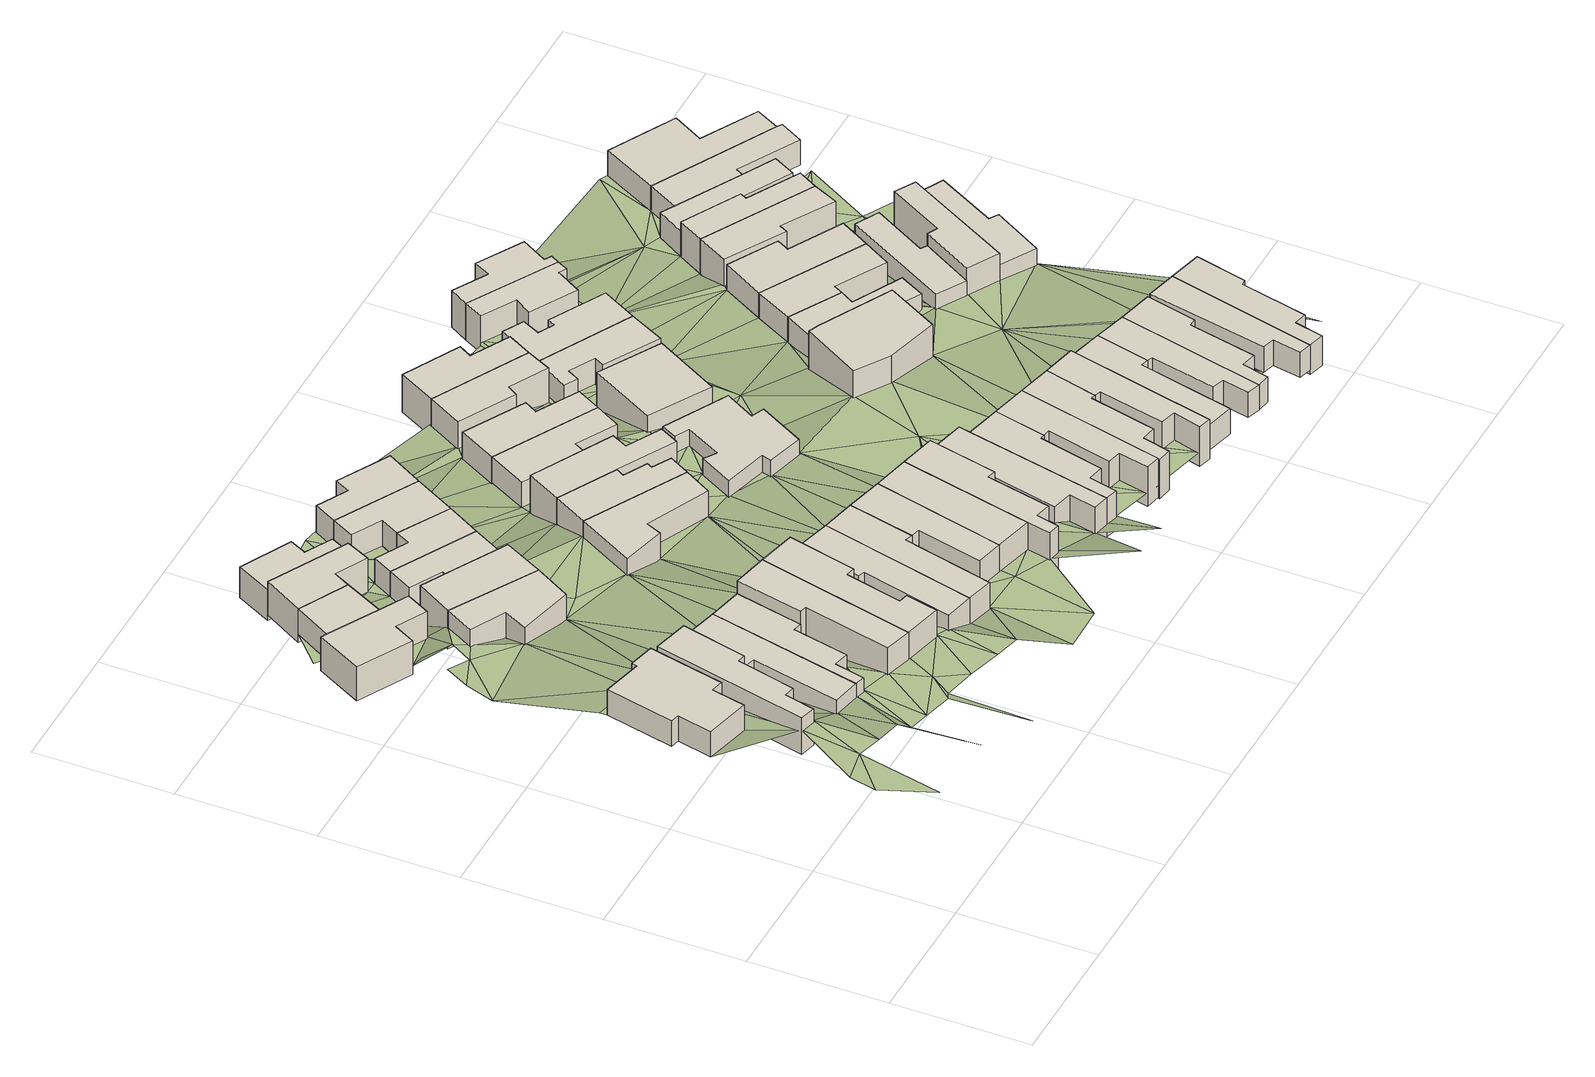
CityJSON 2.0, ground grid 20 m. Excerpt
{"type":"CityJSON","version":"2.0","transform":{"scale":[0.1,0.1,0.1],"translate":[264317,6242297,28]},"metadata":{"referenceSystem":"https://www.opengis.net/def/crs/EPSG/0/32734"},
"CityObjects":{
"building1":{"type":"Building","attributes":{"address":"81 Salisbury Street Woodstock 7925 Cape Town","building":"house","building:levels":"1","footprint":{"type":"Polygon"},"plus_code":"CMX7XCX8+X3R","ground_height":40.4,"building_height":4.1,"roof_height":44.5},"geometry":[{"type":"Solid","lod":"1","boundaries":[[[[0,1,2,3]],[[1,4,5,2]],[[4,6,7,5]],[[6,8,9,7]],[[8,10,11,9]],[[10,12,13,11]],[[12,14,15,13]],[[14,16,17,15]],[[16,18,19,17]],[[18,0,3,19]],[[3,2,5,7,9,11,13,15,17,19]],[[18,16,14,12,10,8,6,4,1,0]]]]}]},
"building2":{"type":"Building","attributes":{"address":"79 Salisbury Street Woodstock 7925 Cape Town","building":"house","building:levels":"1","footprint":{"type":"Polygon"},"plus_code":"CMXGXPXW+X9W","ground_height":40.4,"building_height":4.1,"roof_height":44.5},"geometry":[{"type":"Solid","lod":"1","boundaries":[[[[20,21,22,23,24,25]],[[21,26,27,23,22]],[[26,28,29,27]],[[28,30,31,29]],[[30,32,33,31]],[[32,34,35,33]],[[34,36,37,35]],[[36,20,25,24,37]],[[24,23,27,29,31,33,35,37]],[[36,34,32,30,28,26,21,20]]]]}]},
"building3":{"type":"Building","attributes":{"address":"77 Salisbury Street Woodstock 7925 Cape Town","building":"house","building:levels":"1","footprint":{"type":"Polygon"},"plus_code":"CMXVXGX4+XFV","ground_height":38.62,"building_height":4.1,"roof_height":42.72},"geometry":[{"type":"Solid","lod":"1","boundaries":[[[[21,20,25,22]],[[20,38,39,25]],[[38,40,41,39]],[[40,42,43,41]],[[42,44,45,43]],[[44,21,22,45]],[[22,25,39,41,43,45]],[[44,42,40,38,20,21]]]]}]},
"building4":{"type":"Building","attributes":{"address":"89 Fairview Avenue Woodstock Cape Town","building":"house","building:levels":"1","footprint":{"type":"Polygon"},"plus_code":"CMX6XRXV+XWR","ground_height":35.58,"building_height":4.1,"roof_height":39.68},"geometry":[{"type":"Solid","lod":"1","boundaries":[[[[46,47,48,49]],[[47,50,51,48]],[[50,52,53,51]],[[52,54,55,53]],[[54,56,57,55]],[[56,58,59,57]],[[58,60,61,59]],[[60,46,49,61]],[[49,48,51,53,55,57,59,61]],[[60,58,56,54,52,50,47,46]]]]}]},
"building5":{"type":"Building","attributes":{"address":"75 Salisbury Street Woodstock 7925 Cape Town","building":"house","building:levels":"1","footprint":{"type":"Polygon"},"plus_code":"CPX3XPXJ+XCR","ground_height":38.62,"building_height":4.1,"roof_height":42.72},"geometry":[{"type":"Solid","lod":"1","boundaries":[[[[44,42,43,45]],[[42,62,63,43]],[[62,64,65,63]],[[64,66,67,65]],[[66,68,69,67]],[[68,70,71,69]],[[70,72,73,71]],[[72,44,45,73]],[[45,43,63,65,67,69,71,73]],[[72,70,68,66,64,62,42,44]]]]}]},
"building6":{"type":"Building","attributes":{"address":"87 Fairview Avenue Woodstock Cape Town","building":"house","building:levels":"1","footprint":{"type":"Polygon"},"plus_code":"CMX9X6X7+XWW","ground_height":35.58,"building_height":4.1,"roof_height":39.68},"geometry":[{"type":"Solid","lod":"1","boundaries":[[[[74,75,59,76]],[[75,77,57,59]],[[77,78,79,57]],[[78,74,76,79]],[[76,59,57,79]],[[78,77,75,74]]]]}]},
"building7":{"type":"Building","attributes":{"address":"73 Salisbury Street Woodstock 7925 Cape Town","building":"house","building:levels":"1","footprint":{"type":"Polygon"},"plus_code":"CPX9XGX3+XVR","ground_height":40.67,"building_height":4.1,"roof_height":44.77},"geometry":[{"type":"Solid","lod":"1","boundaries":[[[[72,70,71,80,81,73]],[[70,82,83,80,71]],[[82,84,85,83]],[[84,86,87,85]],[[86,88,89,87]],[[88,72,73,81,89]],[[81,80,83,85,87,89]],[[88,86,84,82,70,72]]]]}]},
"building8":{"type":"Building","attributes":{"address":"60 Kitchener Road Woodstock Cape Town","building":"house","building:levels":"1","footprint":{"type":"Polygon"},"plus_code":"CMXRXXXP+XHV","ground_height":36.4,"building_height":4.1,"roof_height":40.5},"geometry":[{"type":"Solid","lod":"1","boundaries":[[[[90,91,92,93]],[[91,94,95,92]],[[94,96,97,95]],[[96,98,99,97]],[[98,100,101,99]],[[100,90,93,101]],[[93,92,95,97,99,101]],[[100,98,96,94,91,90]]]]}]},
"building9":{"type":"Building","attributes":{"address":"85 Fairview Avenue Woodstock Cape Town","building":"house","building:levels":"1","footprint":{"type":"Polygon"},"plus_code":"CMXGXFXJ+XVV","ground_height":35.58,"building_height":4.1,"roof_height":39.68},"geometry":[{"type":"Solid","lod":"1","boundaries":[[[[102,103,79,76]],[[103,104,105,79]],[[104,106,107,105]],[[106,108,109,110,107]],[[108,111,112,113,110,109]],[[111,102,76,113,112]],[[76,79,105,107,110,113]],[[111,108,106,104,103,102]]]]}]},
"building10":{"type":"Building","attributes":{"address":"58 Kitchener Road Woodstock Cape Town","building":"house","building:levels":"1","footprint":{"type":"Polygon"},"plus_code":"CMXXXJX9+XPX","ground_height":36.4,"building_height":4.1,"roof_height":40.5},"geometry":[{"type":"Solid","lod":"1","boundaries":[[[[114,115,116,93]],[[115,117,118,119,116]],[[117,120,121,122,119,118]],[[120,123,92,122,121]],[[123,114,93,92]],[[93,116,119,122,92]],[[123,120,117,115,114]]]]}]},
"building11":{"type":"Building","attributes":{"address":"71 Salisbury Street Woodstock 7925 Cape Town","building":"house","building:levels":"1","footprint":{"type":"Polygon"},"plus_code":"CPXHXVX8+XMR","ground_height":40.67,"building_height":4.1,"roof_height":44.77},"geometry":[{"type":"Solid","lod":"1","boundaries":[[[[124,125,87,89]],[[125,126,127,87]],[[126,128,129,127]],[[128,130,131,129]],[[130,132,133,131]],[[132,134,135,133]],[[134,136,137,135]],[[136,124,89,137]],[[89,87,127,129,131,133,135,137]],[[136,134,132,130,128,126,125,124]]]]}]},
"building12":{"type":"Building","attributes":{"address":"83 Fairview Avenue Woodstock Cape Town","building":"house","building:levels":"1","footprint":{"type":"Polygon"},"plus_code":"CMXMXMXG+X4X","ground_height":34.24,"building_height":4.1,"roof_height":38.34},"geometry":[{"type":"Solid","lod":"1","boundaries":[[[[138,139,109,112]],[[139,140,141,109]],[[140,142,143,141]],[[142,144,145,146,143]],[[144,147,148,149,146,145]],[[147,138,112,149,148]],[[112,109,141,143,146,149]],[[147,144,142,140,139,138]]]]}]},
"building13":{"type":"Building","attributes":{"address":"56 Kitchener Road Woodstock Cape Town","building":"house","building:levels":"1","footprint":{"type":"Polygon"},"plus_code":"CPX7XJX2+XFV","ground_height":34.24,"building_height":4.1,"roof_height":38.34},"geometry":[{"type":"Solid","lod":"1","boundaries":[[[[115,150,151,152]],[[150,153,154,151]],[[153,155,156,154]],[[155,157,158,156]],[[157,117,118,158]],[[117,115,152,118]],[[152,151,154,156,158,118]],[[117,157,155,153,150,115]]]]}]},
"building14":{"type":"Building","attributes":{"address":"69 Salisbury Street Woodstock 7925 Cape Town","building":"house","building:levels":"1","footprint":{"type":"Polygon"},"plus_code":"CPXXX4X5+X7V","ground_height":38.76,"building_height":4.1,"roof_height":42.86},"geometry":[{"type":"Solid","lod":"1","boundaries":[[[[159,160,161,162]],[[160,163,164,161]],[[163,165,166,164]],[[165,167,168,166]],[[167,169,170,168]],[[169,159,162,170]],[[162,161,164,166,168,170]],[[169,167,165,163,160,159]]]]}]},
"building15":{"type":"Building","attributes":{"address":"54 Kitchener Road Woodstock Cape Town","building":"house","building:levels":"1","footprint":{"type":"Polygon"},"plus_code":"CPXCXWX7+XHV","ground_height":34.24,"building_height":4.1,"roof_height":38.34},"geometry":[{"type":"Solid","lod":"1","boundaries":[[[[150,171,172,151]],[[171,173,174,172]],[[173,175,176,174]],[[175,177,178,176]],[[177,153,154,178]],[[153,150,151,154]],[[151,172,174,176,178,154]],[[153,177,175,173,171,150]]]]}]},
"building16":{"type":"Building","attributes":{"address":"67 Salisbury Street Woodstock 7925 Cape Town","building":"house","building:levels":"1","footprint":{"type":"Polygon"},"plus_code":"CQX5X2XW+X4W","ground_height":38.76,"building_height":4.1,"roof_height":42.86},"geometry":[{"type":"Solid","lod":"1","boundaries":[[[[160,159,162,161]],[[159,179,180,162]],[[179,181,182,180]],[[181,183,184,182]],[[183,185,186,184]],[[185,160,161,186]],[[161,162,180,182,184,186]],[[185,183,181,179,159,160]]]]}]},
"building17":{"type":"Building","attributes":{"address":"52 Kitchener Road Woodstock Cape Town","building":"house","building:levels":"1","footprint":{"type":"Polygon"},"plus_code":"CPXHXGX8+X9X","ground_height":34.24,"building_height":4.1,"roof_height":38.34},"geometry":[{"type":"Solid","lod":"1","boundaries":[[[[171,187,188,172]],[[187,189,190,188]],[[189,191,192,190]],[[191,193,194,192]],[[193,173,174,194]],[[173,171,172,174]],[[172,188,190,192,194,174]],[[173,193,191,189,187,171]]]]}]},
"building18":{"type":"Building","attributes":{"address":"65 Salisbury Street Woodstock 7925 Cape Town","building":"house","building:levels":"1","footprint":{"type":"Polygon"},"plus_code":"CQXGX3X9+X7V","ground_height":38.76,"building_height":4.1,"roof_height":42.86},"geometry":[{"type":"Solid","lod":"1","boundaries":[[[[185,183,184,186]],[[183,195,196,184]],[[195,197,198,196]],[[197,199,200,198]],[[199,201,202,200]],[[201,185,186,202]],[[186,184,196,198,200,202]],[[201,199,197,195,183,185]]]]}]},
"building19":{"type":"Building","attributes":{"address":"50 Kitchener Road Woodstock Cape Town","building":"house","building:levels":"1","footprint":{"type":"Polygon"},"plus_code":"CPXPXVXQ+X3W","ground_height":34.24,"building_height":4.1,"roof_height":38.34},"geometry":[{"type":"Solid","lod":"1","boundaries":[[[[203,204,205,188]],[[204,206,207,208,205]],[[206,209,210,211,208,207]],[[209,212,213,211,210]],[[212,214,190,213]],[[214,203,188,190]],[[188,205,208,211,213,190]],[[214,212,209,206,204,203]]]]}]},
"building20":{"type":"Building","attributes":{"address":"65 Kitchener Road Woodstock Cape Town","building":"house","building:levels":"1","footprint":{"type":"Polygon"},"plus_code":"CPXXXWXH+XQV","ground_height":34.65,"building_height":4.1,"roof_height":38.75},"geometry":[{"type":"Solid","lod":"1","boundaries":[[[[215,216,217,218]],[[216,219,220,217]],[[219,221,222,220]],[[221,223,224,222]],[[223,225,226,224]],[[225,215,218,226]],[[218,217,220,222,224,226]],[[225,223,221,219,216,215]]]]}]},
"building21":{"type":"Building","attributes":{"address":"63 Salisbury Street Woodstock 7925 Cape Town","building":"house","building:levels":"1","footprint":{"type":"Polygon"},"plus_code":"CQXQXWX2+XWR","ground_height":38.76,"building_height":4.1,"roof_height":42.86},"geometry":[{"type":"Solid","lod":"1","boundaries":[[[[201,199,200,202]],[[199,227,228,200]],[[227,229,230,228]],[[229,201,202,230]],[[202,200,228,230]],[[229,227,199,201]]]]}]},
"building22":{"type":"Building","attributes":{"address":"63 Kitchener Road Woodstock Cape Town","building":"house","building:levels":"1","footprint":{"type":"Polygon"},"plus_code":"CQX7X4X5+XPR","ground_height":34.65,"building_height":4.1,"roof_height":38.75},"geometry":[{"type":"Solid","lod":"1","boundaries":[[[[215,225,226,218]],[[225,231,232,226]],[[231,233,234,232]],[[233,235,236,234]],[[235,237,238,236]],[[237,239,240,238]],[[239,241,242,240]],[[241,215,218,242]],[[218,226,232,234,236,238,240,242]],[[241,239,237,235,233,231,225,215]]]]}]},
"building23":{"type":"Building","attributes":{"address":"61 Salisbury Street Woodstock 7925 Cape Town","building":"house","building:levels":"1","footprint":{"type":"Polygon"},"plus_code":"CQXXXGX3+XFW","ground_height":38.76,"building_height":4.1,"roof_height":42.86},"geometry":[{"type":"Solid","lod":"1","boundaries":[[[[243,244,228,230]],[[244,245,246,228]],[[245,247,248,246]],[[247,249,250,248]],[[249,251,252,250]],[[251,253,254,252]],[[253,255,256,254]],[[255,257,258,256]],[[257,243,230,258]],[[230,228,246,248,250,252,254,256,258]],[[257,255,253,251,249,247,245,244,243]]]]}]},
"building24":{"type":"Building","attributes":{"address":"61 Kitchener Road Woodstock Cape Town","building":"house","building:levels":"1","footprint":{"type":"Polygon"},"plus_code":"CQXFXCX6+XHV","ground_height":34.65,"building_height":4.1,"roof_height":38.75},"geometry":[{"type":"Solid","lod":"1","boundaries":[[[[259,260,240,242]],[[260,261,262,240]],[[261,263,264,262]],[[263,265,266,264]],[[265,267,268,266]],[[267,269,270,268]],[[269,259,242,270]],[[242,240,262,264,266,268,270]],[[269,267,265,263,261,260,259]]]]}]},
"building25":{"type":"Building","attributes":{"address":"59 Salisbury Street Woodstock 7925 Cape Town","building":"house","building:levels":"1","footprint":{"type":"Polygon"},"plus_code":"CRX9X5XJ+X8X","ground_height":37.13,"building_height":4.1,"roof_height":41.23},"geometry":[{"type":"Solid","lod":"1","boundaries":[[[[271,272,273,274]],[[272,275,276,273]],[[275,277,278,276]],[[277,279,280,278]],[[279,281,282,280]],[[281,283,284,282]],[[283,271,274,284]],[[274,273,276,278,280,282,284]],[[283,281,279,277,275,272,271]]]]}]},
"building26":{"type":"Building","attributes":{"address":"59 Kitchener Road Woodstock Cape Town","building":"house","building:levels":"1","footprint":{"type":"Polygon"},"plus_code":"CQXJX9XV+X5W","ground_height":32.67,"building_height":4.1,"roof_height":36.77},"geometry":[{"type":"Solid","lod":"1","boundaries":[[[[285,286,287,288]],[[286,289,290,287]],[[289,291,292,290]],[[291,293,294,292]],[[293,295,296,294]],[[295,285,288,296]],[[288,287,290,292,294,296]],[[295,293,291,289,286,285]]]]}]},
"building27":{"type":"Building","attributes":{"address":"57 Salisbury Street Woodstock 7925 Cape Town","building":"house","building:levels":"1","footprint":{"type":"Polygon"},"plus_code":"CRXHX2X8+XGX","ground_height":37.13,"building_height":4.1,"roof_height":41.23},"geometry":[{"type":"Solid","lod":"1","boundaries":[[[[297,271,274,298]],[[271,283,284,274]],[[283,299,300,284]],[[299,301,302,300]],[[301,303,304,302]],[[303,305,306,304]],[[305,307,308,306]],[[307,297,298,308]],[[298,274,284,300,302,304,306,308]],[[307,305,303,301,299,283,271,297]]]]}]},
"building28":{"type":"Building","attributes":{"address":"57 Kitchener Road Woodstock Cape Town","building":"house","building:levels":"1","footprint":{"type":"Polygon"},"plus_code":"CQXQXXXJ+XWX","ground_height":32.67,"building_height":4.1,"roof_height":36.77},"geometry":[{"type":"Solid","lod":"1","boundaries":[[[[309,310,296,288]],[[310,311,312,296]],[[311,313,314,312]],[[313,315,316,314]],[[315,317,318,316]],[[317,309,288,318]],[[288,296,312,314,316,318]],[[317,315,313,311,310,309]]]]}]},
"building29":{"type":"Building","attributes":{"address":"60 Roberts Road Woodstock Cape Town","building":"house","building:levels":"1","footprint":{"type":"Polygon"},"plus_code":"CRX5XXX4+XJW","ground_height":32.87,"building_height":4.1,"roof_height":36.97},"geometry":[{"type":"Solid","lod":"1","boundaries":[[[[319,320,321,322]],[[320,323,324,321]],[[323,325,326,324]],[[325,327,328,326]],[[327,329,330,328]],[[329,331,332,330]],[[331,333,334,332]],[[333,335,336,334]],[[335,337,338,336]],[[337,339,340,338]],[[339,341,342,340]],[[341,319,322,342]],[[322,321,324,326,328,330,332,334,336,338,340,342]],[[341,339,337,335,333,331,329,327,325,323,320,319]]]]}]},
"building30":{"type":"Building","attributes":{"address":"55 Salisbury Street Woodstock 7925 Cape Town","building":"house","building:levels":"1","footprint":{"type":"Polygon"},"plus_code":"CRXVX5XJ+XJV","ground_height":37.13,"building_height":4.1,"roof_height":41.23},"geometry":[{"type":"Solid","lod":"1","boundaries":[[[[343,297,298,344]],[[297,307,308,298]],[[307,345,346,308]],[[345,347,348,346]],[[347,349,350,348]],[[349,351,352,350]],[[351,353,354,352]],[[353,343,344,354]],[[344,298,308,346,348,350,352,354]],[[353,351,349,347,345,307,297,343]]]]}]},
"building31":{"type":"Building","attributes":{"address":"55 Kitchener Road Woodstock Cape Town","building":"house","building:levels":"1","footprint":{"type":"Polygon"},"plus_code":"CQXXX8XX+X7W","ground_height":32.67,"building_height":4.1,"roof_height":36.77},"geometry":[{"type":"Solid","lod":"1","boundaries":[[[[355,356,357,358]],[[356,359,360,357]],[[359,361,362,360]],[[361,363,364,362]],[[363,365,366,364]],[[365,355,358,366]],[[358,357,360,362,364,366]],[[365,363,361,359,356,355]]]]}]},
"building32":{"type":"Building","attributes":{"address":"53 Salisbury Street Woodstock 7925 Cape Town","building":"house","building:levels":"1","footprint":{"type":"Polygon"},"plus_code":"CVX3X4XH+X2R","ground_height":37.13,"building_height":4.1,"roof_height":41.23},"geometry":[{"type":"Solid","lod":"1","boundaries":[[[[367,343,344,368]],[[343,353,354,344]],[[353,369,370,354]],[[369,371,372,370]],[[371,373,374,372]],[[373,375,376,374]],[[375,377,378,376]],[[377,379,380,378]],[[379,367,368,380]],[[368,344,354,370,372,374,376,378,380]],[[379,377,375,373,371,369,353,343,367]]]]}]},
"building33":{"type":"Building","attributes":{"address":"53 Kitchener Road Woodstock Cape Town","building":"house","building:levels":"1","footprint":{"type":"Polygon"},"plus_code":"CRX4XFXG+X3W","ground_height":32.67,"building_height":4.1,"roof_height":36.77},"geometry":[{"type":"Solid","lod":"1","boundaries":[[[[381,382,358,357]],[[382,383,384,358]],[[383,385,386,384]],[[385,387,388,386]],[[387,389,390,388]],[[389,381,357,390]],[[357,358,384,386,388,390]],[[389,387,385,383,382,381]]]]}]},
"building34":{"type":"Building","attributes":{"address":"58 Roberts Road Woodstock Cape Town","building":"house","building:levels":"1","footprint":{"type":"Polygon"},"plus_code":"CRXFX4XW+X8V","ground_height":32.87,"building_height":4.1,"roof_height":36.97},"geometry":[{"type":"Solid","lod":"1","boundaries":[[[[391,392,393,394]],[[392,395,396,393]],[[395,397,398,396]],[[397,391,394,398]],[[394,393,396,398]],[[397,395,392,391]]]]}]},
"building35":{"type":"Building","attributes":{"address":"51 Salisbury Street Woodstock 7925 Cape Town","building":"house","building:levels":"1","footprint":{"type":"Polygon"},"plus_code":"CVX9X2XX+X9W","ground_height":37.13,"building_height":4.1,"roof_height":41.23},"geometry":[{"type":"Solid","lod":"1","boundaries":[[[[399,367,400,368,401,402]],[[367,379,380,368,400]],[[379,403,404,380]],[[403,405,406,404]],[[405,407,408,406]],[[407,409,410,408]],[[409,411,412,410]],[[411,399,402,401,412]],[[401,368,380,404,406,408,410,412]],[[411,409,407,405,403,379,367,399]]]]}]},
"building36":{"type":"Building","attributes":{"address":"49 Salisbury Street Woodstock 7925 Cape Town","building":"house","building:levels":"1","footprint":{"type":"Polygon"},"plus_code":"CVXGXFXG+XPR","ground_height":36.2,"building_height":4.1,"roof_height":40.3},"geometry":[{"type":"Solid","lod":"1","boundaries":[[[[413,414,402,415]],[[414,416,417,402]],[[416,418,419,417]],[[418,420,421,419]],[[420,422,423,421]],[[422,413,415,423]],[[415,402,417,419,421,423]],[[422,420,418,416,414,413]]]]}]},
"building37":{"type":"Building","attributes":{"address":"56 Roberts Road Woodstock Cape Town","building":"house","building:levels":"1","footprint":{"type":"Polygon"},"plus_code":"CRXPXFXG+XXX","ground_height":31.16,"building_height":4.1,"roof_height":35.26},"geometry":[{"type":"Solid","lod":"1","boundaries":[[[[424,425,426,427]],[[425,428,429,426]],[[428,430,431,429]],[[430,432,433,431]],[[432,434,435,433]],[[434,436,437,435]],[[436,438,439,437]],[[438,424,427,439]],[[427,426,429,431,433,435,437,439]],[[438,436,434,432,430,428,425,424]]]]}]},
"building38":{"type":"Building","attributes":{"address":"47 Salisbury Street Woodstock 7925 Cape Town","building":"house","building:levels":"1","footprint":{"type":"Polygon"},"plus_code":"CVXVX3X8+X9R","ground_height":36.2,"building_height":4.1,"roof_height":40.3},"geometry":[{"type":"Solid","lod":"1","boundaries":[[[[440,413,415,441]],[[413,422,423,415]],[[422,442,443,423]],[[442,444,445,443]],[[444,446,447,445]],[[446,448,449,447]],[[448,450,451,449]],[[450,440,441,451]],[[441,415,423,443,445,447,449,451]],[[450,448,446,444,442,422,413,440]]]]}]},
"building39":{"type":"Building","attributes":{"address":"54 Roberts Road Woodstock Cape Town","building":"house","building:levels":"1","footprint":{"type":"Polygon"},"plus_code":"CRXRX5XR+XQW","ground_height":31.16,"building_height":4.1,"roof_height":35.26},"geometry":[{"type":"Solid","lod":"1","boundaries":[[[[424,452,453,427]],[[452,454,455,453]],[[454,456,457,455]],[[456,458,459,457]],[[458,460,461,459]],[[460,462,463,461]],[[462,425,426,463]],[[425,424,427,426]],[[427,453,455,457,459,461,463,426]],[[425,462,460,458,456,454,452,424]]]]}]},
"building40":{"type":"Building","attributes":{"address":"77 Roberts Road Woodstock 7925 Cape Town","building":"house","building:levels":"1","footprint":{"type":"Polygon"},"plus_code":"CVX9XMXJ+X6R","ground_height":34.8,"building_height":4.1,"roof_height":38.9},"geometry":[{"type":"Solid","lod":"1","boundaries":[[[[464,465,466,467,468,469]],[[465,470,471,467,466]],[[470,472,473,471]],[[472,474,475,473]],[[474,476,477,475]],[[476,464,469,468,477]],[[468,467,471,473,475,477]],[[476,474,472,470,465,464]]]]}]},
"building41":{"type":"Building","attributes":{"address":"45 Salisbury Street Woodstock 7925 Cape Town","building":"house","building:levels":"1","footprint":{"type":"Polygon"},"plus_code":"C2X2XVXX+X9X","ground_height":36.2,"building_height":4.1,"roof_height":40.3},"geometry":[{"type":"Solid","lod":"1","boundaries":[[[[440,450,451,441]],[[450,478,479,451]],[[478,480,481,479]],[[480,482,483,481]],[[482,484,485,483]],[[484,486,487,485]],[[486,488,489,487]],[[488,440,441,489]],[[441,451,479,481,483,485,487,489]],[[488,486,484,482,480,478,450,440]]]]}]},
"building42":{"type":"Building","attributes":{"address":"52 Roberts Road Woodstock Cape Town","building":"house","building:levels":"1","footprint":{"type":"Polygon"},"plus_code":"CVX3XVX7+XXW","ground_height":31.16,"building_height":4.1,"roof_height":35.26},"geometry":[{"type":"Solid","lod":"1","boundaries":[[[[490,491,492,493]],[[491,494,495,492]],[[494,496,497,495]],[[496,498,499,497]],[[498,500,501,499]],[[500,502,503,501]],[[502,504,505,503]],[[504,490,493,505]],[[493,492,495,497,499,501,503,505]],[[504,502,500,498,496,494,491,490]]]]}]},
"building43":{"type":"Building","attributes":{"address":"75 Roberts Road Woodstock 7925 Cape Town","building":"house","building:levels":"1","footprint":{"type":"Polygon"},"plus_code":"CVXPX6X8+X7V","ground_height":31.85,"building_height":4.1,"roof_height":35.95},"geometry":[{"type":"Solid","lod":"1","boundaries":[[[[465,464,469,466]],[[464,506,507,469]],[[506,508,509,507]],[[508,510,511,509]],[[510,512,513,511]],[[512,514,515,513]],[[514,465,466,515]],[[466,469,507,509,511,513,515]],[[514,512,510,508,506,464,465]]]]}]},
"building44":{"type":"Building","attributes":{"address":"43 Salisbury Street Woodstock 7925 Cape Town","building":"house","building:levels":"1","footprint":{"type":"Polygon"},"plus_code":"C2X9XRXW+XHV","ground_height":36.2,"building_height":4.1,"roof_height":40.3},"geometry":[{"type":"Solid","lod":"1","boundaries":[[[[516,517,518,519]],[[517,520,521,518]],[[520,522,523,521]],[[522,524,525,523]],[[524,526,527,525]],[[526,516,519,527]],[[519,518,521,523,525,527]],[[526,524,522,520,517,516]]]]}]},
"building45":{"type":"Building","attributes":{"address":"50 Roberts Road Woodstock Cape Town","building":"house","building:levels":"1","footprint":{"type":"Polygon"},"plus_code":"CVX6XGXG+X5X","ground_height":31.16,"building_height":4.1,"roof_height":35.26},"geometry":[{"type":"Solid","lod":"1","boundaries":[[[[490,528,529,493]],[[528,530,531,529]],[[530,532,533,531]],[[532,534,535,533]],[[534,536,537,535]],[[536,538,539,537]],[[538,491,492,539]],[[491,490,493,492]],[[493,529,531,533,535,537,539,492]],[[491,538,536,534,532,530,528,490]]]]}]},
"building46":{"type":"Building","attributes":{"address":"41A Salisbury Street Woodstock 7925 Cape Town","building":"house","building:levels":"1","footprint":{"type":"Polygon"},"plus_code":"C2XHX2X7+X6X","ground_height":36.2,"building_height":4.1,"roof_height":40.3},"geometry":[{"type":"Solid","lod":"1","boundaries":[[[[540,541,527,519]],[[541,542,543,527]],[[542,544,545,543]],[[544,546,547,545]],[[546,548,549,547]],[[548,550,551,549]],[[550,552,553,551]],[[552,540,519,553]],[[519,527,543,545,547,549,551,553]],[[552,550,548,546,544,542,541,540]]]]}]},
"building47":{"type":"Building","attributes":{"address":"73 Roberts Road Woodstock 7925 Cape Town","building":"house","building:levels":"1","footprint":{"type":"Polygon"},"plus_code":"CVXVXHXV+X6R","ground_height":31.85,"building_height":4.1,"roof_height":35.95},"geometry":[{"type":"Solid","lod":"1","boundaries":[[[[514,512,513,515]],[[512,554,555,513]],[[554,556,557,555]],[[556,558,559,557]],[[558,560,561,559]],[[560,514,515,561]],[[515,513,555,557,559,561]],[[560,558,556,554,512,514]]]]}]},
"building48":{"type":"Building","attributes":{"address":"71 Roberts Road Woodstock 7925 Cape Town","building":"house","building:levels":"1","footprint":{"type":"Polygon"},"plus_code":"C2X2X7X2+X3W","ground_height":31.85,"building_height":4.1,"roof_height":35.95},"geometry":[{"type":"Solid","lod":"1","boundaries":[[[[560,558,559,561]],[[558,562,563,559]],[[562,564,565,563]],[[564,566,567,565]],[[566,568,569,567]],[[568,560,561,569]],[[561,559,563,565,567,569]],[[568,566,564,562,558,560]]]]}]},
"building49":{"type":"Building","attributes":{"address":"24 Salisbury Street Woodstock 7925 Cape Town","building":"house","building:levels":"1","footprint":{"type":"Polygon"},"plus_code":"C2XCX9X8+X8V","ground_height":31.85,"building_height":4.1,"roof_height":35.95},"geometry":[{"type":"Solid","lod":"1","boundaries":[[[[570,571,572,573]],[[571,574,575,572]],[[574,576,577,575]],[[576,578,579,577]],[[578,580,581,579]],[[580,570,573,581]],[[573,572,575,577,579,581]],[[580,578,576,574,571,570]]]]}]},
"building50":{"type":"Building","attributes":{"address":"22 Salisbury Street Woodstock 7925 Cape Town","building":"house","building:levels":"1","footprint":{"type":"Polygon"},"plus_code":"C2XFXRXJ+X8V","ground_height":33.89,"building_height":4.1,"roof_height":37.99},"geometry":[{"type":"Solid","lod":"1","boundaries":[[[[582,583,584,585,586,587]],[[583,588,589,585,584]],[[588,570,590,589]],[[570,580,581,591,590]],[[580,592,593,594,591,581]],[[592,582,587,586,594,593]],[[586,585,589,590,591,594]],[[592,580,570,588,583,582]]]]}]},
"building51":{"type":"Building","attributes":{"address":"69 Roberts Road Woodstock Cape Town","building":"house","building:levels":"1","footprint":{"type":"Polygon"},"plus_code":"C2X6XFXG+X4V","ground_height":31.85,"building_height":4.1,"roof_height":35.95},"geometry":[{"type":"Solid","lod":"1","boundaries":[[[[595,596,597,598]],[[596,599,600,597]],[[599,601,602,600]],[[601,603,604,602]],[[603,605,606,604]],[[605,595,598,606]],[[598,597,600,602,604,606]],[[605,603,601,599,596,595]]]]}]},
"building52":{"type":"Building","attributes":{"address":"67 Roberts Road Woodstock Cape Town","building":"house","building:levels":"1","footprint":{"type":"Polygon"},"plus_code":"C2XCXMXM+X3X","ground_height":31.85,"building_height":4.1,"roof_height":35.95},"geometry":[{"type":"Solid","lod":"1","boundaries":[[[[595,605,606,598]],[[605,607,608,606]],[[607,609,610,608]],[[609,611,612,613,610]],[[611,614,615,616,613,612]],[[614,595,598,616,615]],[[598,606,608,610,613,616]],[[614,611,609,607,605,595]]]]}]},
"building53":{"type":"Building","attributes":{"address":"20 Salisbury Street Woodstock 7925 Cape Town","building":"house","building:levels":"1","footprint":{"type":"Polygon"},"plus_code":"C2XVX5XX+XVW","ground_height":31.98,"building_height":4.1,"roof_height":36.08},"geometry":[{"type":"Solid","lod":"1","boundaries":[[[[617,618,619,587]],[[618,620,621,619]],[[620,622,623,621]],[[622,624,625,623]],[[624,626,627,625]],[[626,617,587,627]],[[587,619,621,623,625,627]],[[626,624,622,620,618,617]]]]}]},
"building54":{"type":"Building","attributes":{"address":"65 Roberts Road Woodstock Cape Town","building":"house","building:levels":"1","footprint":{"type":"Polygon"},"plus_code":"C2X9X8XW+X2V","ground_height":30.34,"building_height":4.1,"roof_height":34.44},"geometry":[{"type":"Solid","lod":"1","boundaries":[[[[614,611,612,615]],[[611,628,629,612]],[[628,630,631,629]],[[630,632,633,631]],[[632,634,635,633]],[[634,636,637,635]],[[636,638,639,637]],[[638,614,615,639]],[[615,612,629,631,633,635,637,639]],[[638,636,634,632,630,628,611,614]]]]}]},
"building55":{"type":"Building","attributes":{"address":"63 Roberts Road Woodstock Cape Town","building":"house","building:levels":"1","footprint":{"type":"Polygon"},"plus_code":"C2XMXXXM+XFR","ground_height":30.33,"building_height":4.1,"roof_height":34.43},"geometry":[{"type":"Solid","lod":"1","boundaries":[[[[636,634,635,637]],[[634,640,641,635]],[[640,642,643,641]],[[642,644,645,643]],[[644,646,647,645]],[[646,648,649,647]],[[648,636,637,649]],[[637,635,641,643,645,647,649]],[[648,646,644,642,640,634,636]]]]}]},
"building56":{"type":"Building","attributes":{"address":"61 Roberts Road Woodstock Cape Town","building":"house","building:levels":"1","footprint":{"type":"Polygon"},"plus_code":"C2XMXVX8+XJX","ground_height":30.33,"building_height":4.1,"roof_height":34.43},"geometry":[{"type":"Solid","lod":"1","boundaries":[[[[648,646,647,649]],[[646,650,651,647]],[[650,652,653,651]],[[652,654,655,653]],[[654,656,657,655]],[[656,658,659,657]],[[658,648,649,659]],[[649,647,651,653,655,657,659]],[[658,656,654,652,650,646,648]]]]}]},
"terrain1":{"type":"TINRelief","geometry":[{"type":"CompositeSurface","lod":"1","boundaries":[[[660,661,662]],[[663,661,660]],[[660,664,663]],[[664,8,6]],[[660,665,666]],[[666,664,660]],[[667,668,669]],[[8,664,12]],[[666,665,670]],[[665,667,670]],[[8,12,10]],[[671,666,672]],[[16,673,0]],[[666,670,672]],[[16,674,673]],[[664,675,12]],[[16,0,18]],[[669,676,667]],[[670,667,676]],[[677,669,678]],[[670,38,672]],[[669,677,676]],[[672,20,36]],[[674,679,680]],[[12,675,14]],[[681,682,683]],[[672,38,20]],[[684,674,16]],[[679,685,680]],[[678,683,686]],[[677,678,687]],[[14,684,16]],[[684,679,674]],[[686,687,678]],[[683,682,686]],[[675,21,14]],[[688,677,689]],[[687,689,677]],[[690,691,692]],[[686,682,693]],[[75,74,694]],[[691,679,695]],[[679,684,695]],[[686,696,687]],[[697,692,691]],[[698,692,697]],[[689,687,82]],[[691,695,699]],[[14,21,100]],[[684,14,100]],[[684,96,695]],[[693,700,686]],[[68,689,70]],[[697,691,699]],[[686,700,696]],[[689,82,70]],[[693,701,700]],[[100,21,44]],[[697,699,120]],[[77,54,78]],[[120,54,697]],[[701,702,700]],[[701,703,702]],[[78,54,155]],[[155,54,120]],[[704,700,702]],[[705,702,703]],[[120,117,155]],[[78,155,153]],[[106,104,78]],[[706,707,704]],[[100,44,708]],[[44,72,708]],[[709,710,703]],[[167,704,702]],[[153,106,78]],[[707,706,711]],[[90,100,712]],[[117,157,155]],[[705,703,710]],[[706,704,713]],[[713,704,167]],[[708,712,100]],[[153,177,106]],[[708,72,88]],[[710,709,714]],[[108,106,177]],[[163,706,713]],[[715,716,717]],[[191,108,177]],[[718,90,712]],[[136,706,163]],[[108,191,717]],[[175,719,177]],[[177,719,191]],[[720,710,714]],[[90,718,721]],[[88,136,219]],[[88,219,708]],[[718,712,708]],[[717,722,715]],[[720,723,710]],[[710,723,181]],[[189,717,191]],[[173,719,175]],[[173,191,719]],[[189,722,717]],[[173,193,191]],[[714,724,720]],[[723,720,725]],[[183,181,723]],[[723,195,183]],[[726,722,189]],[[241,150,721]],[[223,136,163]],[[241,721,718]],[[727,725,720]],[[219,136,223]],[[727,720,724]],[[160,223,163]],[[724,728,729]],[[726,730,731]],[[269,171,150]],[[732,160,185]],[[219,223,221]],[[150,241,269]],[[160,732,223]],[[729,728,733]],[[734,729,735]],[[732,185,201]],[[171,286,187]],[[269,286,171]],[[729,733,735]],[[736,735,733]],[[737,223,732]],[[738,735,736]],[[286,285,187]],[[736,733,739]],[[740,733,741]],[[742,732,201]],[[743,738,736]],[[741,744,740]],[[737,225,223]],[[237,235,239]],[[745,286,269]],[[746,204,187]],[[732,742,737]],[[187,285,746]],[[742,201,229]],[[233,231,235]],[[736,275,743]],[[747,239,235]],[[748,225,737]],[[749,745,269]],[[231,225,748]],[[231,747,235]],[[744,750,751]],[[752,204,753]],[[275,257,743]],[[750,744,754]],[[753,204,746]],[[748,747,231]],[[737,742,755]],[[291,745,749]],[[229,257,756]],[[229,756,742]],[[757,758,749]],[[754,759,750]],[[760,747,748]],[[761,759,754]],[[760,748,762]],[[749,763,291]],[[764,754,765]],[[766,750,759]],[[767,758,747]],[[753,768,752]],[[763,749,758]],[[747,760,767]],[[769,750,766]],[[753,746,770]],[[771,758,767]],[[772,257,275]],[[773,766,759]],[[763,758,771]],[[257,772,756]],[[272,772,275]],[[774,763,771]],[[271,297,272]],[[775,776,777]],[[778,753,770]],[[774,295,763]],[[779,775,777]],[[770,780,311]],[[272,297,772]],[[781,774,771]],[[775,779,782]],[[774,392,295]],[[770,428,778]],[[779,783,782]],[[781,771,319]],[[341,339,319]],[[311,428,770]],[[784,775,782]],[[785,339,756]],[[772,785,756]],[[772,297,343]],[[392,311,295]],[[365,786,778]],[[784,787,775]],[[365,778,428]],[[784,782,788]],[[428,311,430]],[[339,789,319]],[[430,311,392]],[[781,319,789]],[[343,790,772]],[[785,789,339]],[[365,428,425]],[[436,430,392]],[[790,785,772]],[[432,430,436]],[[355,365,425]],[[791,781,789]],[[792,793,794]],[[436,434,432]],[[392,791,436]],[[444,420,418]],[[355,425,793]],[[795,789,785]],[[796,794,462]],[[343,367,797]],[[462,794,793]],[[462,793,425]],[[343,797,790]],[[422,420,444]],[[791,789,438]],[[791,438,436]],[[444,442,422]],[[798,796,462]],[[789,795,514]],[[438,789,514]],[[799,798,462]],[[799,462,460]],[[800,367,414]],[[456,454,458]],[[460,458,454]],[[460,454,801]],[[800,797,367]],[[795,802,514]],[[460,803,799]],[[460,801,803]],[[414,413,800]],[[520,484,482]],[[801,454,804]],[[514,560,438]],[[486,484,520]],[[452,804,454]],[[413,440,800]],[[438,568,424]],[[486,520,517]],[[568,438,560]],[[797,805,464]],[[797,800,805]],[[452,424,568]],[[800,440,488]],[[806,804,452]],[[488,486,517]],[[804,806,807]],[[488,517,800]],[[805,808,464]],[[512,510,508]],[[800,809,805]],[[452,568,810]],[[805,508,808]],[[548,811,812]],[[554,512,556]],[[452,810,595]],[[452,813,806]],[[814,815,816]],[[800,517,817]],[[556,512,508]],[[809,800,818]],[[819,820,812]],[[508,805,556]],[[550,548,812]],[[806,813,821]],[[452,595,614]],[[816,815,822]],[[516,817,517]],[[568,566,810]],[[815,821,813]],[[800,817,818]],[[823,550,812]],[[813,452,614]],[[576,556,805]],[[550,823,552]],[[813,822,815]],[[817,516,552]],[[824,810,566]],[[824,566,564]],[[552,823,817]],[[556,576,558]],[[564,562,824]],[[825,824,562]],[[574,571,570]],[[562,558,576]],[[638,813,614]],[[574,570,588]],[[825,562,826]],[[813,827,822]],[[562,576,826]],[[648,813,638]],[[574,588,828]],[[576,574,826]],[[636,648,638]],[[574,829,826]],[[574,828,829]],[[827,813,648]],[[609,830,611]],[[829,831,826]],[[628,611,830]],[[828,832,829]],[[617,832,828]],[[628,830,833]],[[829,834,831]],[[658,827,648]],[[830,831,834]],[[640,634,632]],[[834,833,830]]]}]}
},
"vertices":[
[46,509,124],[23,408,124],[23,408,165],[46,509,165],[36,405,124],[36,405,165],[24,354,124],[24,354,165],[91,338,124],[91,338,165],[102,387,124],[102,387,165],[120,383,124],[120,383,165],[145,494,124],[145,494,165],[107,503,124],[107,503,165],[105,495,124],[105,495,165],
[181,380,106],[204,475,106],[204,475,147],[204,475,165],[181,380,165],[181,380,147],[152,488,106],[152,488,165],[98,261,106],[98,261,165],[121,255,106],[121,255,165],[132,299,106],[132,299,165],[148,296,106],[148,296,165],[169,382,106],[169,382,165],
[199,375,106],[199,375,147],[169,245,106],[169,245,147],[210,237,106],[210,237,147],[261,461,106],[261,461,147],
[7,841,62],[85,799,62],[85,799,117],[7,841,117],[102,831,62],[102,831,117],[146,807,62],[146,807,117],[165,842,62],[165,842,117],[124,864,62],[124,864,117],[51,904,62],[51,904,117],[43,908,62],[43,908,117],
[225,233,106],[225,233,147],[235,277,106],[235,277,147],[258,272,106],[258,272,147],[276,354,106],[276,354,147],[289,351,106],[289,351,147],[311,450,106],[311,450,147],
[82,958,76],[51,904,76],[82,958,117],[124,864,76],[153,921,76],[153,921,117],
[289,351,168],[311,450,168],[299,349,106],[299,349,168],[269,220,106],[269,220,168],[308,209,106],[308,209,168],[363,439,106],[363,439,168],
[273,710,84],[150,780,84],[150,780,125],[273,710,125],[127,738,84],[127,738,125],[178,712,84],[178,712,125],[159,677,84],[159,677,125],[243,658,84],[243,658,125],
[82,958,62],[153,921,62],[166,945,62],[166,945,117],[212,921,62],[212,921,117],[229,956,62],[229,956,103],[229,956,117],[116,1016,62],[116,1016,103],[116,1016,117],
[273,710,62],[303,767,62],[303,767,125],[230,807,62],[230,807,103],[230,807,125],[181,833,62],[181,833,103],[181,833,125],[150,780,62],
[363,439,86],[308,209,86],[364,196,86],[364,196,168],[375,243,86],[375,243,168],[361,246,86],[361,246,168],[381,329,86],[381,329,168],[395,326,86],[395,326,168],[419,426,86],[419,426,168],
[116,1016,53],[229,956,53],[244,985,53],[244,985,103],[205,1006,53],[205,1006,103],[217,1030,53],[217,1030,82],[217,1030,103],[143,1068,53],[143,1068,82],[143,1068,103],
[335,826,62],[335,826,103],[303,767,103],[215,891,62],[215,891,103],[195,855,62],[195,855,103],[242,830,62],[242,830,103],
[425,178,86],[481,405,86],[481,405,149],[425,178,149],[429,419,86],[429,419,149],[406,324,86],[406,324,149],[415,321,86],[415,321,149],[382,187,86],[382,187,149],
[363,875,62],[363,875,103],[289,916,62],[289,916,103],[278,895,62],[278,895,103],[231,920,62],[231,920,103],
[464,168,86],[464,168,149],[497,301,86],[497,301,149],[508,297,86],[508,297,149],[531,394,86],[531,394,149],
[396,935,62],[396,935,103],[278,999,62],[278,999,103],[261,967,62],[261,967,103],[304,943,62],[304,943,103],
[521,294,86],[521,294,149],[498,198,86],[498,198,149],[538,189,86],[538,189,149],[585,381,86],[585,381,149],
[396,935,47],[427,989,47],[427,989,103],[352,1030,47],[352,1030,82],[352,1030,103],[341,1008,47],[341,1008,82],[341,1008,103],[296,1032,47],[296,1032,103],[278,999,47],
[405,709,66],[359,626,66],[359,626,108],[405,709,108],[424,610,66],[424,610,108],[434,633,66],[434,633,108],[527,591,66],[527,591,108],[550,631,66],[550,631,108],
[594,175,86],[594,175,149],[639,369,86],[639,369,149],
[567,661,66],[567,661,108],[540,676,66],[540,676,108],[544,684,66],[544,684,108],[510,702,66],[510,702,108],[517,714,66],[517,714,108],[433,759,66],[433,759,108],
[639,369,68],[594,175,68],[586,141,68],[586,141,149],[604,137,68],[604,137,149],[612,170,68],[612,170,149],[635,165,68],[635,165,149],[656,259,68],[656,259,149],[669,256,68],[669,256,149],[692,357,68],[692,357,149],
[433,759,47],[517,714,47],[600,669,47],[600,669,108],[615,697,47],[615,697,108],[565,724,47],[565,724,108],[577,747,47],[577,747,108],[460,809,47],[460,809,108],
[747,327,68],[751,344,68],[751,344,132],[747,327,132],[699,356,68],[699,356,132],[656,166,68],[656,166,132],[685,159,68],[685,159,132],[676,119,68],[676,119,132],[700,114,68],[700,114,132],
[495,879,47],[465,823,47],[465,823,88],[495,879,88],[554,775,47],[554,775,88],[564,794,47],[564,794,88],[622,762,47],[622,762,88],[643,799,47],[643,799,88],
[799,315,68],[799,315,132],[718,109,68],[718,109,132],[728,150,68],[728,150,132],[751,145,68],[751,145,132],[774,240,68],[774,240,132],[781,239,68],[781,239,132],
[495,879,32],[643,799,32],[662,834,32],[662,834,88],[602,867,32],[602,867,88],[613,886,32],[613,886,88],[525,934,32],[525,934,88],
[732,658,49],[640,707,49],[640,707,90],[732,658,90],[628,685,49],[628,685,90],[649,674,49],[649,674,90],[621,622,49],[621,622,90],[603,634,49],[603,634,90],[576,585,49],[576,585,90],[640,568,49],[640,568,90],[636,554,49],[636,554,90],[689,539,49],[689,539,90],[726,606,49],[726,606,90],[707,614,49],[707,614,90],
[851,303,68],[851,303,132],[791,237,68],[791,237,132],[768,142,68],[768,142,132],[788,137,68],[788,137,132],[778,93,68],[778,93,132],[800,88,68],[800,88,132],
[706,925,32],[569,998,32],[569,998,88],[706,925,88],[541,948,32],[541,948,88],[623,904,32],[623,904,88],[632,919,32],[632,919,88],[688,889,32],[688,889,88],
[901,291,68],[901,291,132],[798,85,68],[798,85,132],[819,82,68],[819,82,132],[829,122,68],[829,122,132],[851,118,68],[851,118,132],[874,216,68],[874,216,132],[881,214,68],[881,214,132],
[569,998,27],[706,925,27],[725,960,27],[725,960,88],[669,990,27],[669,990,88],[680,1009,27],[680,1009,88],[598,1052,27],[598,1052,88],
[792,779,32],[704,829,32],[704,829,90],[792,779,90],[651,734,32],[651,734,90],[739,684,32],[739,684,90],
[950,280,68],[901,291,123],[950,280,132],[950,280,123],[890,211,68],[890,211,132],[868,114,68],[868,114,132],[891,108,68],[891,108,132],[879,67,68],[879,67,132],[898,62,68],[898,62,132],
[1002,267,82],[950,280,82],[1002,267,123],[898,62,82],[898,62,123],[939,52,82],[939,52,123],[972,191,82],[972,191,123],[983,188,82],[983,188,123],
[845,844,32],[711,915,32],[711,915,73],[845,844,73],[682,864,32],[682,864,73],[701,854,32],[701,854,73],[710,871,32],[710,871,73],[747,851,32],[747,851,73],[739,837,32],[739,837,73],[819,793,32],[819,793,73],
[1049,254,82],[1049,254,123],[990,185,82],[990,185,123],[970,90,82],[970,90,123],[987,84,82],[987,84,123],[978,45,82],[978,45,123],[998,39,82],[998,39,123],
[873,895,32],[873,895,73],[793,938,32],[793,938,73],[787,927,32],[787,927,73],[764,939,32],[764,939,73],[777,965,32],[777,965,73],[747,981,32],[747,981,73],
[991,549,39],[886,604,39],[886,604,80],[886,604,109],[991,549,109],[991,549,80],[871,610,39],[871,610,109],[822,525,39],[822,525,109],[870,494,39],[870,494,109],[949,473,39],[949,473,109],
[1017,36,82],[1017,36,123],[1027,75,82],[1027,75,123],[1049,70,82],[1049,70,123],[1071,169,82],[1071,169,123],[1082,168,82],[1082,168,123],[1100,242,82],[1100,242,123],
[904,976,13],[779,1047,13],[779,1047,73],[904,976,73],[764,1019,13],[764,1019,73],[812,991,13],[812,991,73],[796,967,13],[796,967,73],[863,929,13],[863,929,73],[885,966,13],[885,966,73],[896,960,13],[896,960,73],
[1032,527,39],[1032,527,80],[1051,563,39],[1051,563,80],[980,600,39],[980,600,80],[992,620,39],[992,620,80],[918,661,39],[918,661,80],
[1150,231,82],[1106,242,82],[1106,242,123],[1150,231,123],[1069,66,82],[1069,66,123],[1087,61,82],[1087,61,123],[1079,19,82],[1079,19,123],[1098,14,82],[1098,14,123],
[911,988,13],[911,988,73],[901,994,13],[901,994,73],[923,1032,13],[923,1032,73],[857,1070,13],[857,1070,73],[844,1046,13],[844,1046,73],[795,1074,13],[795,1074,73],
[1150,231,75],[1098,14,75],[1121,8,75],[1121,8,123],[1131,50,75],[1131,50,123],[1150,45,75],[1150,45,123],[1173,143,75],[1173,143,123],[1181,144,75],[1181,144,123],[1199,219,75],[1199,219,123],
[999,633,39],[999,633,80],[1071,593,39],[1071,593,80],[1094,633,39],[1094,633,80],[947,715,39],[947,715,80],
[1119,677,39],[1119,677,80],[1042,719,39],[1042,719,80],[1052,737,39],[1052,737,80],[981,776,39],[981,776,80],
[1123,561,39],[1114,567,39],[1114,567,80],[1123,561,80],[1158,645,39],[1158,645,80],[1124,663,39],[1124,663,80],[1038,510,39],[1038,510,80],[1080,486,39],[1080,486,80],
[1211,618,39],[1182,635,39],[1182,635,81],[1182,635,100],[1211,618,100],[1211,618,81],[1137,554,39],[1137,554,100],[1123,561,100],[1080,486,100],[1125,461,39],[1125,461,80],[1125,461,100],
[1014,828,23],[989,784,23],[989,784,80],[1014,828,80],[1074,735,23],[1074,735,80],[1080,747,23],[1080,747,80],[1155,704,23],[1155,704,80],[1172,741,23],[1172,741,80],
[1188,769,23],[1188,769,80],[1113,810,23],[1113,810,80],[1118,820,23],[1118,820,64],[1118,820,80],[1035,865,23],[1035,865,64],[1035,865,80],
[1211,618,40],[1125,461,40],[1125,461,81],[1175,432,40],[1175,432,81],[1217,505,40],[1217,505,81],[1204,513,40],[1204,513,81],[1250,598,40],[1250,598,81],
[1123,828,23],[1123,828,64],[1202,786,23],[1202,786,64],[1219,818,23],[1219,818,64],[1172,843,23],[1172,843,64],[1078,894,23],[1078,894,64],[1059,905,23],[1059,905,64],
[1178,853,23],[1178,853,64],[1266,805,23],[1266,805,64],[1285,839,23],[1285,839,64],[1278,844,23],[1278,844,64],[1102,938,23],[1102,938,64],
[1296,878,23],[1296,878,64],[1215,922,23],[1215,922,64],[1240,967,23],[1240,967,64],[1210,983,23],[1210,983,64],[1144,1018,23],[1144,1018,64],
[85,174,146],[28,125,146],[57,49,146],[37,165,146],[98,261,146],[122,164,146],[121,255,146],[159,156,146],[142,31,167],[182,146,127],[169,245,127],[132,299,124],[148,296,124],[45,519,124],[37,665,100],[152,488,124],[210,237,127],[225,233,127],[212,139,127],[100,726,100],[51,708,100],[236,2,147],[264,133,127],[255,129,127],[159,677,100],[70,743,100],[286,165,127],[269,220,127],[235,277,127],[258,272,127],[77,783,100],[119,759,100],[85,799,76],[312,123,127],[37,915,76],[127,738,100],[308,209,127],[146,807,76],[102,831,76],[150,780,100],[364,196,127],[361,109,127],[382,187,127],[399,100,127],[375,243,127],[425,178,108],[395,326,106],[361,246,127],[359,626,84],[441,41,108],[464,168,108],[381,329,106],[286,665,84],[406,324,106],[509,43,108],[217,1030,62],[205,1006,62],[244,985,62],[405,709,84],[286,915,62],[535,165,108],[303,767,84],[273,1036,62],[498,198,108],[586,141,108],[538,189,108],[296,1032,62],[594,175,108],[625,31,129],[604,137,108],[341,1008,62],[352,1030,62],[535,415,86],[676,119,91],[612,170,108],[635,165,108],[656,166,108],[576,585,66],[656,259,108],[685,159,91],[700,114,91],[697,36,111],[636,554,66],[669,256,91],[718,109,91],[554,775,66],[525,934,47],[600,669,66],[603,634,66],[577,747,66],[751,145,91],[728,150,91],[460,1049,27],[541,948,47],[778,93,91],[640,568,66],[689,539,68],[565,724,66],[615,697,66],[768,142,91],[649,674,66],[788,137,91],[621,622,66],[622,762,66],[800,88,91],[798,85,91],[781,239,91],[628,685,66],[569,998,47],[774,240,91],[613,886,47],[640,707,66],[784,415,68],[791,237,91],[651,734,66],[851,118,91],[829,122,91],[819,82,91],[623,904,47],[879,67,91],[602,867,47],[739,684,49],[868,114,91],[891,108,91],[881,214,91],[822,525,68],[632,919,47],[874,216,91],[890,211,91],[784,665,49],[870,494,68],[792,779,49],[669,990,32],[725,960,32],[680,1009,32],[871,610,49],[687,1027,32],[949,473,59],[755,1015,32],[764,1019,32],[1033,415,59],[796,967,32],[886,604,49],[812,991,32],[863,929,32],[1038,510,59],[896,960,32],[885,966,32],[1032,527,59],[1080,486,59],[989,784,39],[1150,45,82],[1187,129,75],[1033,915,23],[901,994,32],[911,988,23],[923,1032,23],[1175,432,57],[1125,461,59],[1179,36,94],[1199,126,75],[904,976,32],[944,1047,7],[1211,218,75],[1074,735,39],[1080,747,39],[1155,704,39],[1133,1024,23],[1182,635,40],[1187,681,40],[1188,769,40],[1172,741,40],[1231,656,40],[1202,786,40],[1242,779,40]
]}
